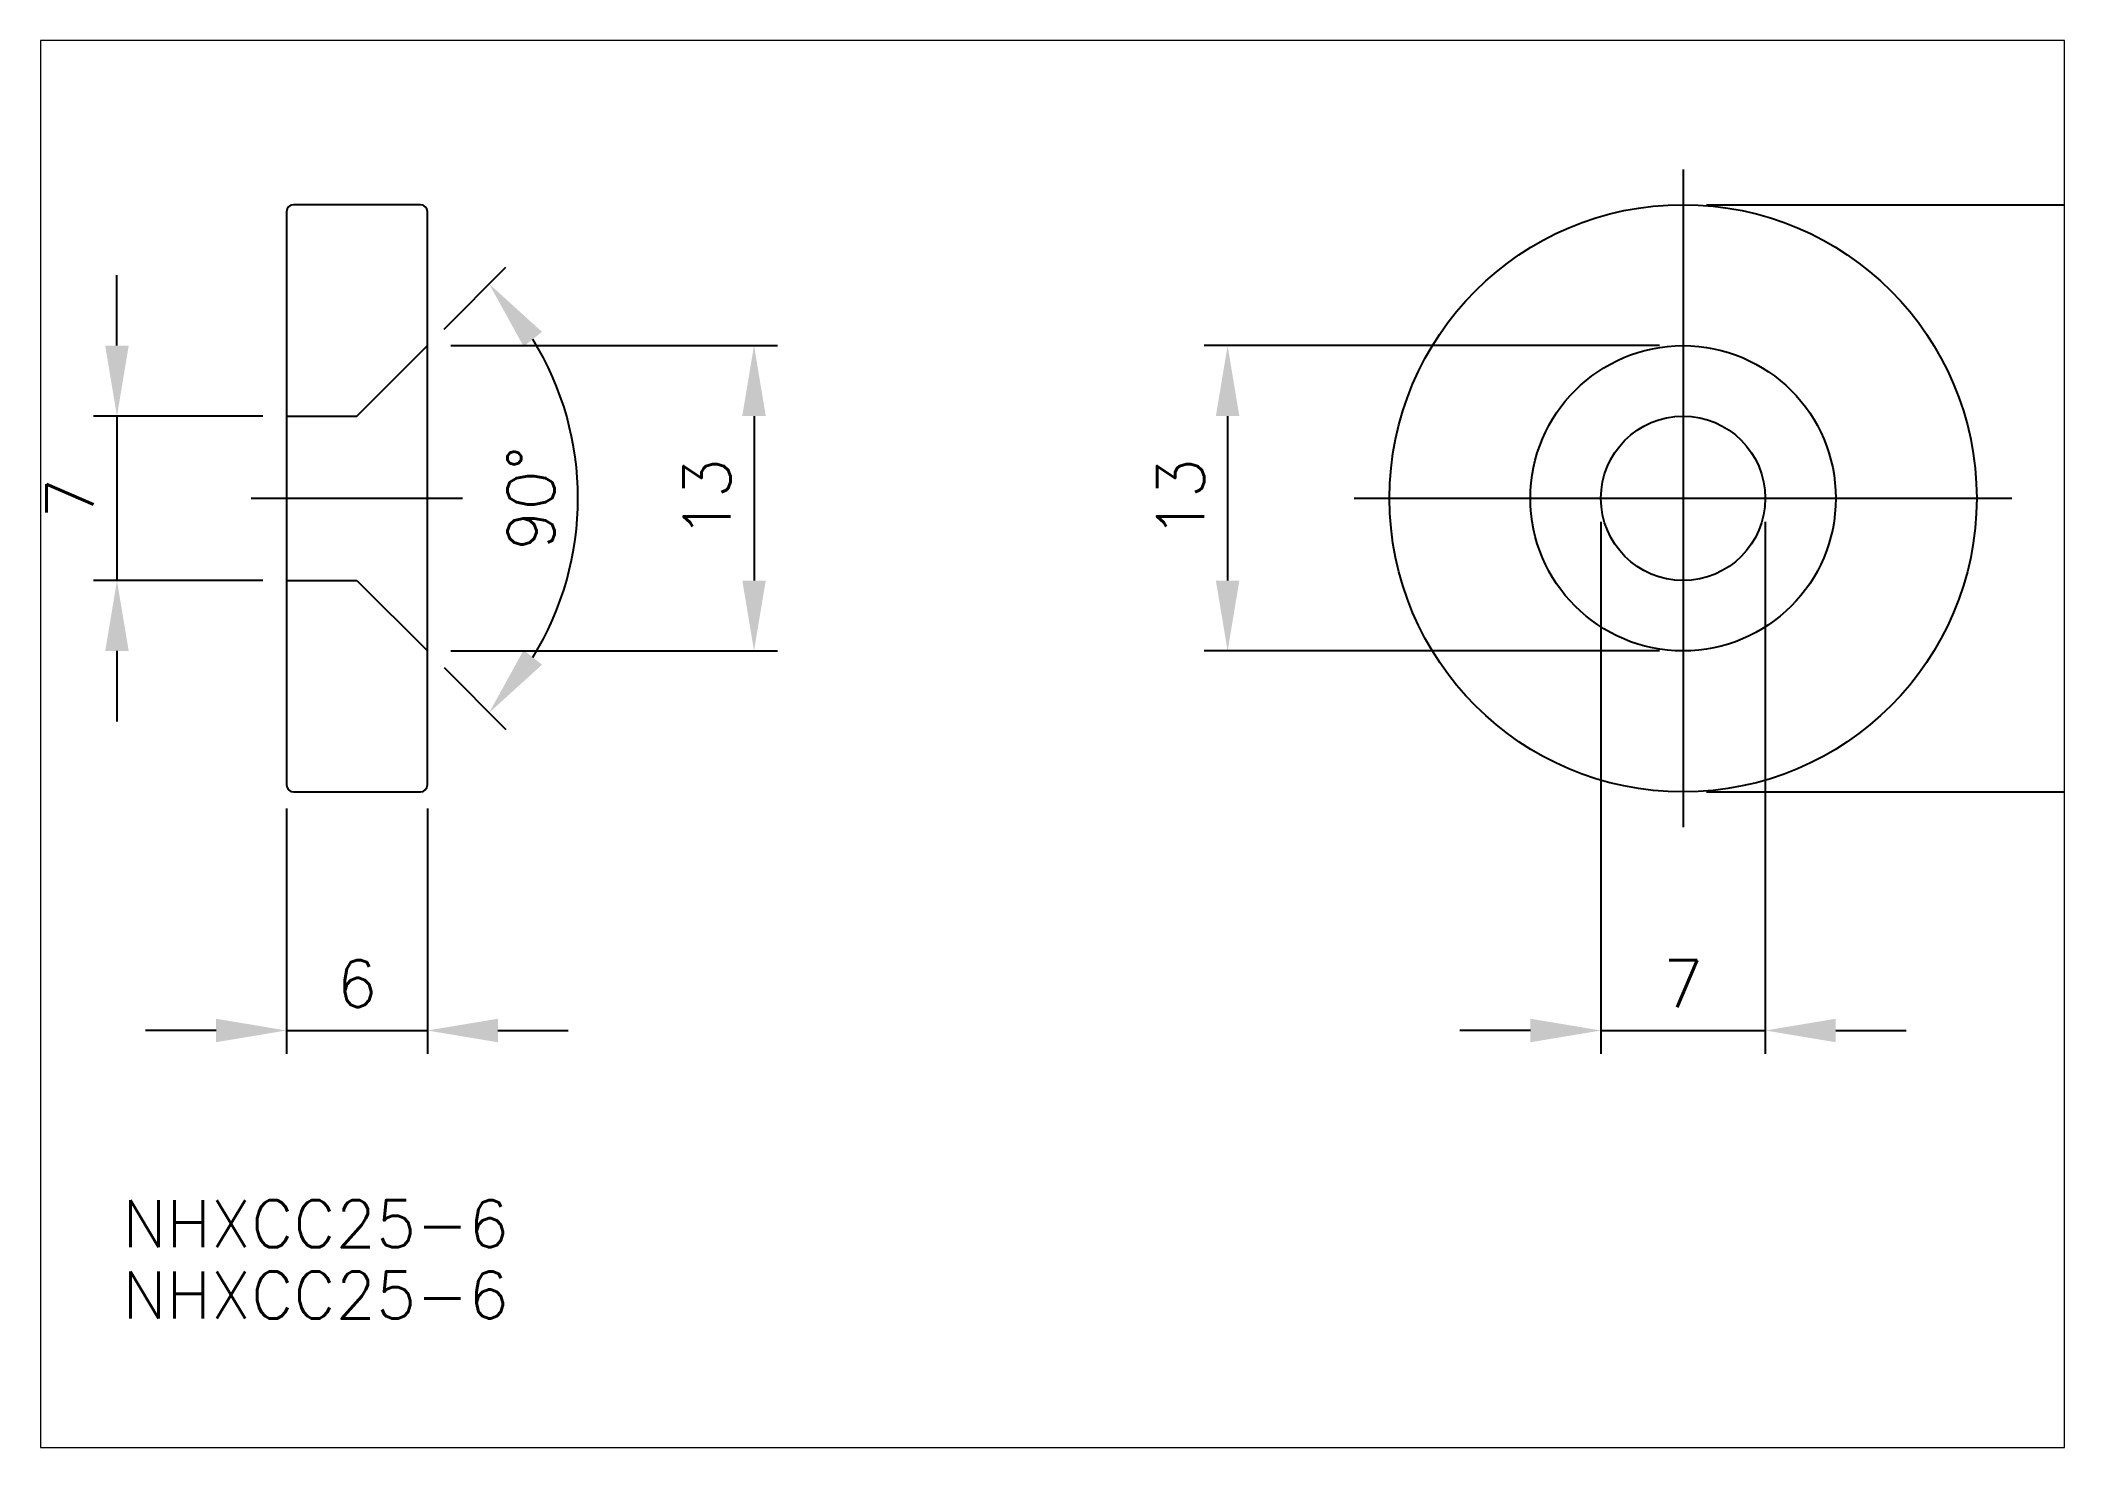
# Paper-space layout 'レイアウト1' of a CAD drawing. Extents: x 1.12 to 10.1, y 0.78 to 7.02.
# The model-space entities are those that its viewports show. They can reach past a viewport. Long polylines and large blocks are cut down to what shows.
import ezdxf

# ---------------------------------------------------------------- set-up
doc = ezdxf.new("R2010")
doc.units = 0
doc.header["$MEASUREMENT"] = 0
doc.header["$PDMODE"] = 64
doc.linetypes.add('CENTER', pattern=[17.5, 13, -1.5, 1.5, -1.5])
doc.linetypes.add('DASHED', pattern=[3.5, 2, -1.5])
doc.layers.get('0').update_dxf_attribs({"linetype": 'CONTINUOUS'})
doc.layers.get('DEFPOINTS').update_dxf_attribs({"linetype": 'CONTINUOUS'})
doc.layers.add('CENTER', color=1, linetype='CENTER')
doc.styles.get("Standard").update_dxf_attribs({"font": 'txt.shx', "bigfont": '@extfont2.shx'})
doc.dimstyles.new('MISUMI', dxfattribs={"dimtxt": 3.2, "dimasz": 3, "dimexe": 1, "dimexo": 1, "dimgap": 1, "dimtad": 1, "dimdsep": 46, "dimtxsty": 'STANDARD', "dimcen": 0, "dimadec": 0, "dimazin": 0, "dimtfac": 0.6, "dimtix": 1, "dimtmove": 2, "dimatfit": 3, "dimfxl": 1, "dimtvp": 1, "dimtolj": 1, "dimarcsym": 0})

# ---------------------------------------------------------------- blocks, each defined once
blk = doc.blocks.new('*D103')
at = {"color": 0, "linetype": 'Continuous', "lineweight": -2}
for p, q in [((110.399, 244.561), (131.881, 244.561)), ((130.881, 241.561), (130.881, 222.561)), ((110.399, 219.561), (131.881, 219.561))]:
    blk.add_line(p, q, dxfattribs=at)
at = {"color": 0, "linetype": 'Continuous'}
for points in [[(130.381, 241.561), (131.381, 241.561), (130.881, 244.561)], [(130.381, 222.561), (131.381, 222.561), (130.881, 219.561)]]:
    blk.add_solid(points, dxfattribs=at)
at = {"layer": 'DEFPOINTS', "color": 0, "linetype": 'Continuous'}
for p in [(109.399, 244.561), (109.399, 219.561), (130.881, 219.561)]:
    blk.add_point(p, dxfattribs=at)
at = {"color": 0, "linetype": 'Continuous', "insert": (128.881, 232.061), "char_height": 2, "attachment_point": 5, "rotation": 90}
blk.add_mtext('\\A1;25', dxfattribs=at)
blk = doc.blocks.new('*D102')
at = {"color": 0, "linetype": 'Continuous', "lineweight": -2}
for p, q in [((105.899, 231.061), (105.899, 208.404)), ((112.899, 231.061), (112.899, 208.404)), ((102.899, 209.404), (99.899, 209.404)), ((105.899, 209.404), (112.899, 209.404)), ((115.899, 209.404), (118.899, 209.404))]:
    blk.add_line(p, q, dxfattribs=at)
at = {"color": 0, "linetype": 'Continuous'}
for points in [[(102.899, 209.904), (102.899, 208.904), (105.899, 209.404)], [(115.899, 209.904), (115.899, 208.904), (112.899, 209.404)]]:
    blk.add_solid(points, dxfattribs=at)
at = {"layer": 'DEFPOINTS', "color": 0, "linetype": 'Continuous'}
for p in [(105.899, 232.061), (112.899, 232.061), (112.899, 209.404)]:
    blk.add_point(p, dxfattribs=at)
at = {"color": 0, "linetype": 'Continuous', "insert": (109.399, 211.404), "char_height": 2, "attachment_point": 5}
blk.add_mtext('\\A1;7', dxfattribs=at)
blk = doc.blocks.new('*D101')
at = {"color": 0, "linetype": 'Continuous', "lineweight": -2}
for p, q in [((108.399, 238.561), (89.005, 238.561)), ((90.005, 235.561), (90.005, 228.561)), ((108.399, 225.561), (89.005, 225.561))]:
    blk.add_line(p, q, dxfattribs=at)
at = {"color": 0, "linetype": 'Continuous'}
for points in [[(89.505, 235.561), (90.505, 235.561), (90.005, 238.561)], [(89.505, 228.561), (90.505, 228.561), (90.005, 225.561)]]:
    blk.add_solid(points, dxfattribs=at)
at = {"layer": 'DEFPOINTS', "color": 0, "linetype": 'Continuous'}
for p in [(109.399, 238.561), (90.005, 225.561), (109.399, 225.561)]:
    blk.add_point(p, dxfattribs=at)
at = {"color": 0, "linetype": 'Continuous', "insert": (88.005, 232.061), "char_height": 2, "attachment_point": 5, "rotation": 90}
blk.add_mtext('\\A1;13', dxfattribs=at)
blk = doc.blocks.new('*D100')
at = {"color": 0, "linetype": 'Continuous', "lineweight": -2}
for p, q in [((42.718, 238.561), (42.718, 241.561)), ((48.935, 235.561), (41.718, 235.561)), ((42.718, 235.561), (42.718, 228.561)), ((48.935, 228.561), (41.718, 228.561)), ((42.718, 225.561), (42.718, 222.561))]:
    blk.add_line(p, q, dxfattribs=at)
at = {"color": 0, "linetype": 'Continuous'}
for points in [[(42.218, 238.561), (43.218, 238.561), (42.718, 235.561)], [(42.218, 225.561), (43.218, 225.561), (42.718, 228.561)]]:
    blk.add_solid(points, dxfattribs=at)
at = {"layer": 'DEFPOINTS', "color": 0, "linetype": 'Continuous'}
for p in [(49.935, 235.561), (42.718, 228.561), (49.935, 228.561)]:
    blk.add_point(p, dxfattribs=at)
at = {"color": 0, "linetype": 'Continuous', "insert": (40.718, 232.061), "char_height": 2, "attachment_point": 5, "rotation": 90}
blk.add_mtext('\\A1;7', dxfattribs=at)
blk = doc.blocks.new('*D99')
at = {"color": 0, "linetype": 'Continuous', "lineweight": -2}
for p, q in [((56.935, 238.561), (70.842, 238.561)), ((69.842, 235.561), (69.842, 228.561)), ((56.935, 225.561), (70.842, 225.561))]:
    blk.add_line(p, q, dxfattribs=at)
at = {"color": 0, "linetype": 'Continuous'}
for points in [[(69.342, 235.561), (70.342, 235.561), (69.842, 238.561)], [(69.342, 228.561), (70.342, 228.561), (69.842, 225.561)]]:
    blk.add_solid(points, dxfattribs=at)
at = {"layer": 'DEFPOINTS', "color": 0, "linetype": 'Continuous'}
for p in [(55.935, 238.561), (55.935, 225.561), (69.842, 225.561)]:
    blk.add_point(p, dxfattribs=at)
at = {"color": 0, "linetype": 'Continuous', "insert": (67.842, 232.061), "char_height": 2, "attachment_point": 5, "rotation": 90}
blk.add_mtext('\\A1;13', dxfattribs=at)
blk = doc.blocks.new('*D98')
at = {"color": 0, "linetype": 'Continuous', "lineweight": -2}
for p, q in [((49.935, 218.861), (49.935, 208.404)), ((55.935, 218.861), (55.935, 208.404)), ((46.935, 209.404), (43.935, 209.404)), ((49.935, 209.404), (55.935, 209.404)), ((58.935, 209.404), (61.935, 209.404))]:
    blk.add_line(p, q, dxfattribs=at)
at = {"color": 0, "linetype": 'Continuous'}
for points in [[(46.935, 209.904), (46.935, 208.904), (49.935, 209.404)], [(58.935, 209.904), (58.935, 208.904), (55.935, 209.404)]]:
    blk.add_solid(points, dxfattribs=at)
at = {"layer": 'DEFPOINTS', "color": 0, "linetype": 'Continuous'}
for p in [(49.935, 219.861), (55.935, 219.861), (55.935, 209.404)]:
    blk.add_point(p, dxfattribs=at)
at = {"color": 0, "linetype": 'Continuous', "insert": (52.935, 211.404), "char_height": 2, "attachment_point": 5}
blk.add_mtext('\\A1;6', dxfattribs=at)
blk = doc.blocks.new('*D97')
at = {"color": 0, "linetype": 'Continuous', "lineweight": -2}
for p, q in [((56.642, 239.268), (59.27, 241.896)), ((56.642, 224.854), (59.27, 222.225))]:
    blk.add_line(p, q, dxfattribs=at)
blk.add_arc((49.435, 232.061), 12.91, 328.34466, 31.65534, dxfattribs=at)
at = {"color": 0, "linetype": 'Continuous'}
for points in [[(60.032, 238.526), (60.816, 239.146), (58.563, 241.189)], [(60.816, 224.976), (60.032, 225.596), (58.563, 222.932)]]:
    blk.add_solid(points, dxfattribs=at)
at = {"layer": 'DEFPOINTS', "color": 0, "linetype": 'Continuous'}
for p in [(55.935, 238.561), (52.935, 235.561), (52.935, 228.561), (61.905, 228.719), (55.935, 225.561)]:
    blk.add_point(p, dxfattribs=at)
at = {"color": 0, "linetype": 'Continuous', "insert": (60.345, 232.061), "char_height": 2, "attachment_point": 5, "rotation": 90}
blk.add_mtext('\\A1;90°', dxfattribs=at)

msp = doc.modelspace()

# ---------------------------------------------------------------- linework, layer by layer
at = {"color": 7, "linetype": 'Continuous'}
for p, q in [((49.93477, 244.26075), (49.93477, 219.86075)), ((55.63477, 244.56075), (50.23477, 244.56075)), ((55.93477, 219.86075), (55.93477, 244.26075)), ((50.23477, 219.56075), (55.63477, 219.56075))]:
    msp.add_line(p, q, dxfattribs=at)
at = {"color": 3, "linetype": 'DASHED'}
for p, q in [((52.93477, 235.56075), (55.93477, 238.56075)), ((49.93477, 235.56075), (52.93477, 235.56075)), ((49.93477, 228.56075), (52.93477, 228.56075)), ((52.93477, 228.56075), (55.93477, 225.56075))]:
    msp.add_line(p, q, dxfattribs=at)
at = {"color": 7, "linetype": 'Continuous'}
for radius in [12.5, 6.5, 3.5]:
    msp.add_circle((109.39922, 232.06075), radius, dxfattribs=at)
for centre, start, end in [((50.23477, 244.26075), 90, 180), ((55.63477, 244.26075), 0, 90), ((50.23477, 219.86075), 180, 270), ((55.63477, 219.86075), 270, 0)]:
    msp.add_arc(centre, 0.3, start, end, dxfattribs=at)
at = {"layer": 'CENTER', "color": 1, "linetype": 'CENTER'}
for p, q in [((109.39922, 246.06075), (109.39922, 218.06075)), ((48.43477, 232.06075), (57.43477, 232.06075)), ((95.39922, 232.06075), (123.39922, 232.06075))]:
    msp.add_line(p, q, dxfattribs=at)

# ---------------------------------------------------------------- texts
at = {"color": 7, "linetype": 'Continuous'}
for p in [(42.94515, 200.17562), (42.94515, 197.14117)]:
    msp.add_text('NHXCC25-6', height=2, dxfattribs=at).set_placement(p)

# ---------------------------------------------------------------- dimensions: what is measured, and where the dimension line sits
for base, p1, p2, picture, middle in [((130.88089, 219.56075), (109.39922, 244.56075), (109.39922, 219.56075), '*D103', (128.88089, 232.06075)), ((42.71757, 228.56075), (49.93477, 235.56075), (49.93477, 228.56075), '*D100', (40.71757, 232.06075)), ((69.84201, 225.56075), (55.93477, 238.56075), (55.93477, 225.56075), '*D99', (67.84201, 232.06075)), ((90.00459, 225.56075), (109.39922, 238.56075), (109.39922, 225.56075), '*D101', (88.00459, 232.06075))]:
    dim = msp.add_linear_dim(base=base, p1=p1, p2=p2, angle=90, dimstyle='MISUMI', override={"dimtxt": 2, "dimdec": 4, "dimtxsty": 'STANDARD', "dimtdec": 4, "dimtmove": 0, "dimtzin": 0}, dxfattribs=at)
    dim.commit()
    dim.dimension.update_dxf_attribs({"geometry": picture, "text_midpoint": middle})
dim = msp.add_angular_dim_2l(base=(61.90465, 228.71946), line1=((52.93477, 228.56075), (55.93477, 225.56075)), line2=((52.93477, 235.56075), (55.93477, 238.56075)), dimstyle='MISUMI', override={"dimtxt": 2, "dimdec": 4, "dimtxsty": 'STANDARD', "dimtdec": 4, "dimtmove": 0, "dimtzin": 0}, dxfattribs=at)
dim.commit()
dim.dimension.update_dxf_attribs({"geometry": '*D97', "text_midpoint": (60.34453, 232.06075)})
for base, p1, p2, picture, middle in [((112.89922, 209.40379), (105.89922, 232.06075), (112.89922, 232.06075), '*D102', (109.39922, 211.40379)), ((55.93477, 209.40379), (49.93477, 219.86075), (55.93477, 219.86075), '*D98', (52.93477, 211.40379))]:
    dim = msp.add_linear_dim(base=base, p1=p1, p2=p2, dimstyle='MISUMI', override={"dimtxt": 2, "dimdec": 4, "dimtxsty": 'STANDARD', "dimtdec": 4, "dimtmove": 0, "dimtzin": 0}, dxfattribs=at)
    dim.commit()
    dim.dimension.update_dxf_attribs({"geometry": picture, "text_midpoint": middle})

psp = doc.layouts.new('レイアウト1')

# ---------------------------------------------------------------- viewports
at = {"layer": '0', "color": 7, "linetype": 'Continuous', "view_target_point": (148.5, 105)}
psp.add_viewport(center=(5.6137, 3.9021), size=(8.982, 6.243333), view_center_point=(-65.95077, 116.60096), view_height=59.9006024, dxfattribs=at)

doc.saveas('drawing.dxf')
